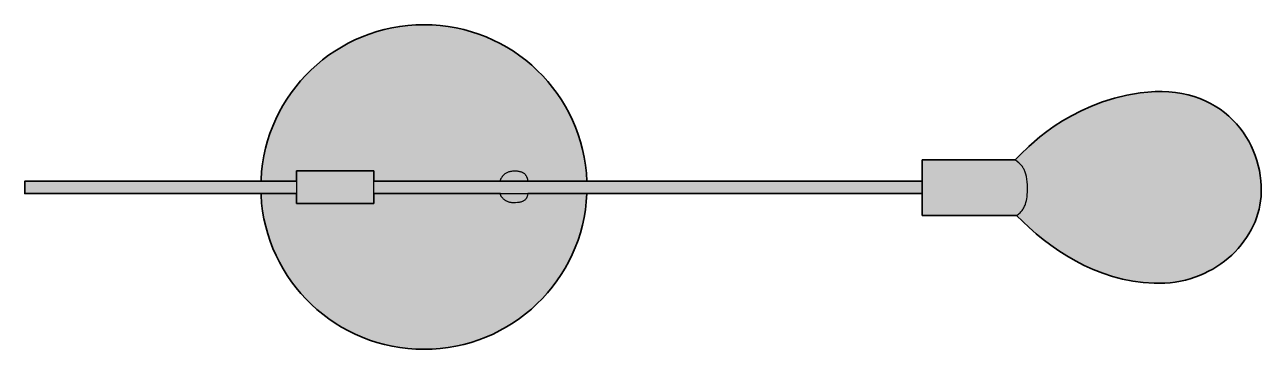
# Model space of a CAD drawing. Header units: millimetres. Extents: x 0 to 1041, y -686 to 473.
# Drawn here: x 416 to 1041, y -544 to -380 of the extents above; entities that cross this region are included whole.
import ezdxf

# ---------------------------------------------------------------- set-up
doc = ezdxf.new("R2010")
doc.units = ezdxf.units.MM
doc.layers.add('Blocks', color=7, linetype='Continuous')
doc.layers.add('Blocks$Fill', color=7, linetype='Continuous', true_color=0xffffff)
doc.layers.add('Blocks$Inner', color=7, linetype='Continuous', lineweight=25, true_color=0x007f00)
doc.layers.add('Blocks$Outline', color=7, linetype='Continuous', lineweight=35, true_color=0xff3f3f)

# ---------------------------------------------------------------- blocks, each defined once
blk = doc.blocks.new('MS021 Table Lamp Top')
at = {"layer": 'Blocks$Fill'}
blk.add_hatch(color=256, dxfattribs=at).paths.add_polyline_path([(500.56, 17.05), (503.15, 19.84), (507.31, 23.9), (513.01, 28.8), (516.43, 31.43), (520.22, 34.11), (524.38, 36.78), (528.92, 39.4), (533.81, 41.91), (539.07, 44.25), (544.68, 46.38), (550.66, 48.23), (556.98, 49.76), (563.65, 50.91), (567.46, 51.34), (571.16, 51.57), (574.74, 51.6), (578.2, 51.44), (581.55, 51.1), (584.78, 50.59), (587.89, 49.9), (590.88, 49.06), (593.74, 48.06), (596.49, 46.92), (599.12, 45.63), (601.62, 44.21), (604, 42.67), (606.25, 41.01), (608.38, 39.23), (610.38, 37.35), (612.26, 35.37), (614.01, 33.3), (615.63, 31.15), (617.12, 28.92), (618.49, 26.61), (619.72, 24.25), (620.82, 21.83), (621.79, 19.36), (622.63, 16.84), (623.33, 14.29), (623.91, 11.72), (624.34, 9.12), (624.64, 6.51), (624.81, 3.88), (624.84, 1.26), (624.73, -1.35), (624.52, -3.55), (624.18, -5.74), (623.72, -7.91), (623.15, -10.05), (622.47, -12.17), (621.67, -14.26), (620.76, -16.31), (619.75, -18.32), (618.63, -20.29), (617.41, -22.21), (616.1, -24.09), (614.68, -25.91), (613.18, -27.67), (611.59, -29.37), (609.91, -31.01), (608.15, -32.58), (606.3, -34.07), (604.38, -35.49), (602.38, -36.83), (600.3, -38.09), (598.16, -39.26), (595.95, -40.34), (593.67, -41.32), (591.33, -42.21), (588.93, -42.99), (586.48, -43.67), (583.97, -44.23), (581.41, -44.69), (578.8, -45.02), (576.15, -45.24), (573.45, -45.33), (570.72, -45.29), (565.23, -44.9), (559.89, -44.18), (554.69, -43.14), (549.63, -41.8), (544.72, -40.19), (539.96, -38.34), (535.35, -36.25), (530.9, -33.96), (526.6, -31.49), (522.47, -28.86), (518.49, -26.09), (514.69, -23.21), (511.05, -20.23), (507.58, -17.18), (501.18, -10.96), (453.56, -10.96), (453.56, -1.46), (453.56, 0), (284.04, 0), (283.77, -4.07), (283.31, -8.09), (282.66, -12.05), (281.81, -15.94), (280.79, -19.76), (279.59, -23.5), (278.21, -27.17), (276.67, -30.75), (274.96, -34.24), (273.1, -37.63), (271.08, -40.93), (268.91, -44.12), (266.6, -47.2), (264.15, -50.17), (261.57, -53.01), (258.85, -55.74), (256.01, -58.34), (253.06, -60.8), (249.98, -63.13), (246.8, -65.31), (243.51, -67.35), (240.12, -69.23), (236.63, -70.96), (233.05, -72.53), (229.39, -73.93), (225.64, -75.16), (221.82, -76.21), (217.92, -77.08), (213.96, -77.77), (209.93, -78.27), (205.85, -78.57), (201.72, -78.67), (197.61, -78.57), (193.55, -78.27), (189.55, -77.78), (185.61, -77.1), (181.73, -76.24), (177.93, -75.2), (174.2, -73.98), (170.55, -72.6), (166.99, -71.05), (163.52, -69.34), (160.14, -67.48), (156.87, -65.46), (153.69, -63.3), (150.63, -61), (147.68, -58.56), (144.84, -55.99), (142.13, -53.3), (139.55, -50.48), (137.1, -47.54), (134.78, -44.49), (132.61, -41.33), (130.59, -38.07), (128.71, -34.71), (126.99, -31.25), (125.44, -27.71), (124.04, -24.08), (122.82, -20.37), (121.77, -16.58), (120.9, -12.73), (120.22, -8.8), (119.72, -4.82), (119.42, -0.78), (119.39, 0), (114.84, 0), (60.89, 0), (50.33, 0), (0, 0), (0, 6.26), (50.33, 6.26), (60.89, 6.26), (114.84, 6.26), (119.37, 6.26), (119.4, 7.07), (119.69, 11.13), (120.16, 15.13), (120.83, 19.07), (121.68, 22.95), (122.72, 26.75), (123.93, 30.48), (125.31, 34.13), (126.86, 37.7), (128.57, 41.17), (130.44, 44.55), (132.46, 47.83), (134.63, 51.01), (136.94, 54.08), (139.39, 57.03), (141.98, 59.87), (144.69, 62.58), (147.53, 65.17), (150.48, 67.62), (153.55, 69.94), (156.73, 72.11), (160.02, 74.14), (163.4, 76.02), (166.88, 77.74), (170.46, 79.3), (174.11, 80.69), (177.85, 81.91), (181.67, 82.96), (185.55, 83.83), (189.5, 84.51), (193.52, 85.01), (197.59, 85.31), (201.72, 85.41), (205.87, 85.3), (209.96, 85), (214, 84.5), (217.98, 83.81), (221.89, 82.93), (225.72, 81.87), (229.48, 80.63), (233.16, 79.22), (236.75, 77.64), (240.24, 75.9), (243.64, 74.01), (246.94, 71.96), (250.13, 69.76), (253.21, 67.41), (256.17, 64.93), (259.02, 62.32), (261.73, 59.58), (264.32, 56.71), (266.77, 53.72), (269.08, 50.62), (271.24, 47.41), (273.25, 44.1), (275.11, 40.68), (276.81, 37.17), (278.35, 33.57), (279.71, 29.89), (280.9, 26.12), (281.91, 22.28), (282.73, 18.37), (283.37, 14.39), (283.81, 10.35), (284.06, 6.26), (453.56, 6.26), (453.56, 6.77), (453.56, 17.05)], flags=0)
at = {"layer": 'Blocks$Inner'}
for points in [[(254.38, 6.26), (284.06, 6.26), (283.81, 10.35), (283.37, 14.39), (282.73, 18.37), (281.91, 22.28), (280.9, 26.12), (279.71, 29.89), (278.35, 33.57), (276.81, 37.17), (275.11, 40.68), (273.25, 44.1), (271.24, 47.41), (269.08, 50.62), (266.77, 53.72), (264.32, 56.71), (261.73, 59.58), (259.02, 62.32), (256.17, 64.93), (253.21, 67.41), (250.13, 69.76), (246.94, 71.96), (243.64, 74.01), (240.24, 75.9), (236.75, 77.64), (233.16, 79.22), (229.48, 80.63), (225.72, 81.87), (221.89, 82.93), (217.98, 83.81), (214, 84.5), (209.96, 85), (205.87, 85.3), (201.72, 85.41), (197.59, 85.31), (193.52, 85.01), (189.5, 84.51), (185.55, 83.83), (181.67, 82.96), (177.85, 81.91), (174.11, 80.69), (170.46, 79.3), (166.88, 77.74), (163.4, 76.02), (160.02, 74.14), (156.73, 72.11), (153.55, 69.94), (150.48, 67.62), (147.53, 65.17), (144.69, 62.58), (141.98, 59.87), (139.39, 57.03), (136.94, 54.08), (134.63, 51.01), (132.46, 47.83), (130.44, 44.55), (128.57, 41.17), (126.86, 37.7), (125.31, 34.13), (123.93, 30.48), (122.72, 26.75), (121.68, 22.95), (120.83, 19.07), (120.16, 15.13), (119.69, 11.13), (119.4, 7.07), (119.37, 6.26), (124.37, 6.26), (137.25, 6.26), (137.25, 11.49), (176.42, 11.49), (176.42, 6.26), (240.23, 6.26)], [(501.18, -10.96), (507.58, -17.18), (511.05, -20.23), (514.69, -23.21), (518.49, -26.09), (522.47, -28.86), (526.6, -31.49), (530.9, -33.96), (535.35, -36.25), (539.96, -38.34), (544.72, -40.19), (549.63, -41.8), (554.69, -43.14), (559.89, -44.18), (565.23, -44.9), (570.72, -45.29), (573.45, -45.33), (576.15, -45.24), (578.8, -45.02), (581.41, -44.69), (583.97, -44.23), (586.48, -43.67), (588.93, -42.99), (591.33, -42.21), (593.67, -41.32), (595.95, -40.34), (598.16, -39.26), (600.3, -38.09), (602.38, -36.83), (604.38, -35.49), (606.3, -34.07), (608.15, -32.58), (609.91, -31.01), (611.59, -29.37), (613.18, -27.67), (614.68, -25.91), (616.1, -24.09), (617.41, -22.21), (618.63, -20.29), (619.75, -18.32), (620.76, -16.31), (621.67, -14.26), (622.47, -12.17), (623.15, -10.05), (623.72, -7.91), (624.18, -5.74), (624.52, -3.55), (624.73, -1.35), (624.84, 1.26), (624.81, 3.88), (624.64, 6.51), (624.34, 9.12), (623.91, 11.72), (623.33, 14.29), (622.63, 16.84), (621.79, 19.36), (620.82, 21.83), (619.72, 24.25), (618.49, 26.61), (617.12, 28.92), (615.63, 31.15), (614.01, 33.3), (612.26, 35.37), (610.38, 37.35), (608.38, 39.23), (606.25, 41.01), (604, 42.67), (601.62, 44.21), (599.12, 45.63), (596.49, 46.92), (593.74, 48.06), (590.88, 49.06), (587.89, 49.9), (584.78, 50.59), (581.55, 51.1), (578.2, 51.44), (574.74, 51.6), (571.16, 51.57), (567.46, 51.34), (563.65, 50.91), (556.98, 49.76), (550.66, 48.23), (544.68, 46.38), (539.07, 44.25), (533.81, 41.91), (528.92, 39.4), (524.38, 36.78), (520.22, 34.11), (516.43, 31.43), (513.01, 28.8), (507.31, 23.9), (503.15, 19.84), (500.56, 17.05)], [(137.25, 6.26), (124.37, 6.26), (119.37, 6.26), (114.84, 6.26), (60.89, 6.26), (50.33, 6.26), (0, 6.26), (0, 0), (50.33, 0), (60.89, 0), (114.84, 0), (119.39, 0), (124.37, 0), (137.25, 0)], [(114.84, 6.26), (119.37, 6.26), (119.4, 7.07)], [(176.42, 0), (240.34, 0), (254.26, 0), (284.04, 0), (453.56, 0), (453.56, 6.26), (284.06, 6.26), (254.38, 6.26), (240.23, 6.26), (176.42, 6.26)], [(119.42, -0.78), (119.39, 0), (114.84, 0)], [(240.34, 0), (176.42, 0), (176.42, -4.98), (137.25, -4.98), (137.25, 0), (124.37, 0), (119.39, 0), (119.42, -0.78), (119.72, -4.82), (120.22, -8.8), (120.9, -12.73), (121.77, -16.58), (122.82, -20.37), (124.04, -24.08), (125.44, -27.71), (126.99, -31.25), (128.71, -34.71), (130.59, -38.07), (132.61, -41.33), (134.78, -44.49), (137.1, -47.54), (139.55, -50.48), (142.13, -53.3), (144.84, -55.99), (147.68, -58.56), (150.63, -61), (153.69, -63.3), (156.87, -65.46), (160.14, -67.48), (163.52, -69.34), (166.99, -71.05), (170.55, -72.6), (174.2, -73.98), (177.93, -75.2), (181.73, -76.24), (185.61, -77.1), (189.55, -77.78), (193.55, -78.27), (197.61, -78.57), (201.72, -78.67), (205.85, -78.57), (209.93, -78.27), (213.96, -77.77), (217.92, -77.08), (221.82, -76.21), (225.64, -75.16), (229.39, -73.93), (233.05, -72.53), (236.63, -70.96), (240.12, -69.23), (243.51, -67.35), (246.8, -65.31), (249.98, -63.13), (253.06, -60.8), (256.01, -58.34), (258.85, -55.74), (261.57, -53.01), (264.15, -50.17), (266.6, -47.2), (268.91, -44.12), (271.08, -40.93), (273.1, -37.63), (274.96, -34.24), (276.67, -30.75), (278.21, -27.17), (279.59, -23.5), (280.79, -19.76), (281.81, -15.94), (282.66, -12.05), (283.31, -8.09), (283.77, -4.07), (284.04, 0), (254.26, 0)]]:
    blk.add_lwpolyline(points, dxfattribs=at)
for points in [[(453.56, 6.77), (453.56, -1.46), (453.56, -10.96), (501.18, -10.96), (501.66, -10.65), (502.11, -10.33), (502.54, -9.99), (502.94, -9.63), (503.31, -9.26), (503.66, -8.87), (503.98, -8.47), (504.28, -8.06), (504.56, -7.64), (504.81, -7.2), (505.05, -6.76), (505.26, -6.31), (505.46, -5.86), (505.63, -5.39), (505.93, -4.46), (506.17, -3.51), (506.36, -2.56), (506.5, -1.62), (506.59, -0.7), (506.69, 1.08), (506.72, 2.68), (506.68, 4.4), (506.58, 5.96), (506.42, 7.37), (506.2, 8.64), (505.92, 9.79), (505.76, 10.31), (505.59, 10.82), (505.41, 11.29), (505.22, 11.74), (505.01, 12.17), (504.8, 12.57), (504.58, 12.95), (504.35, 13.31), (504.11, 13.66), (503.87, 13.99), (503.62, 14.3), (503.36, 14.59), (502.83, 15.15), (502.27, 15.66), (501.71, 16.14), (500.56, 17.05), (453.56, 17.05)], [(137.25, 6.26), (137.25, 0), (137.25, -4.98), (176.42, -4.98), (176.42, 0), (176.42, 6.26), (176.42, 11.49), (137.25, 11.49)], [(240.23, 6.26), (254.38, 6.26), (254.14, 7.21), (254, 7.68), (253.83, 8.13), (253.74, 8.36), (253.64, 8.57), (253.53, 8.79), (253.41, 9), (253.28, 9.2), (253.14, 9.4), (252.98, 9.59), (252.81, 9.77), (252.63, 9.95), (252.43, 10.12), (252.21, 10.28), (251.98, 10.43), (251.73, 10.57), (251.45, 10.7), (251.16, 10.82), (250.85, 10.93), (250.51, 11.03), (250.15, 11.12), (249.76, 11.19), (249.36, 11.26), (248.92, 11.3), (248.46, 11.34), (247.45, 11.37), (246.93, 11.36), (246.43, 11.32), (245.96, 11.27), (245.51, 11.19), (245.08, 11.09), (244.67, 10.98), (244.29, 10.85), (243.92, 10.71), (243.58, 10.55), (243.25, 10.38), (242.95, 10.2), (242.67, 10), (242.4, 9.81), (242.15, 9.6), (241.92, 9.39), (241.71, 9.17), (241.51, 8.95), (241.33, 8.73), (241.17, 8.51), (241.02, 8.29), (240.88, 8.08), (240.76, 7.87), (240.65, 7.66), (240.56, 7.46), (240.48, 7.27), (240.41, 7.08), (240.35, 6.91), (240.31, 6.75), (240.27, 6.6), (240.25, 6.47), (240.23, 6.35), (240.23, 6.3)], [(240.34, 0), (254.26, 0), (254.05, -0.87), (253.93, -1.3), (253.86, -1.51), (253.78, -1.72), (253.69, -1.92), (253.59, -2.12), (253.48, -2.31), (253.36, -2.5), (253.23, -2.69), (253.08, -2.87), (252.92, -3.04), (252.74, -3.21), (252.55, -3.37), (252.34, -3.52), (252.11, -3.66), (251.85, -3.8), (251.58, -3.92), (251.29, -4.04), (250.97, -4.15), (250.62, -4.25), (250.26, -4.33), (249.86, -4.41), (249.44, -4.48), (248.99, -4.53), (247.99, -4.6), (246.87, -4.61), (246.52, -4.6), (246.18, -4.58), (245.84, -4.54), (245.51, -4.48), (245.19, -4.41), (244.87, -4.32), (244.56, -4.22), (244.26, -4.12), (243.97, -3.99), (243.69, -3.86), (243.41, -3.72), (243.15, -3.57), (242.9, -3.41), (242.65, -3.25), (242.42, -3.08), (242.19, -2.9), (241.98, -2.72), (241.78, -2.54), (241.59, -2.35), (241.41, -2.16), (241.25, -1.97), (241.1, -1.77), (240.96, -1.58), (240.83, -1.39), (240.72, -1.2), (240.62, -1.02), (240.54, -0.83), (240.47, -0.65), (240.41, -0.48), (240.39, -0.4), (240.37, -0.31), (240.36, -0.23), (240.35, -0.15), (240.34, -0.08)]]:
    blk.add_lwpolyline(points, close=True, dxfattribs=at)
at = {"layer": 'Blocks$Outline'}
for points in [[(119.4, 7.07), (119.69, 11.13), (120.16, 15.13), (120.83, 19.07), (121.68, 22.95), (122.72, 26.75), (123.93, 30.48), (125.31, 34.13), (126.86, 37.7), (128.57, 41.17), (130.44, 44.55), (132.46, 47.83), (134.63, 51.01), (136.94, 54.08), (139.39, 57.03), (141.98, 59.87), (144.69, 62.58), (147.53, 65.17), (150.48, 67.62), (153.55, 69.94), (156.73, 72.11), (160.02, 74.14), (163.4, 76.02), (166.88, 77.74), (170.46, 79.3), (174.11, 80.69), (177.85, 81.91), (181.67, 82.96), (185.55, 83.83), (189.5, 84.51), (193.52, 85.01), (197.59, 85.31), (201.72, 85.41), (205.87, 85.3), (209.96, 85), (214, 84.5), (217.98, 83.81), (221.89, 82.93), (225.72, 81.87), (229.48, 80.63), (233.16, 79.22), (236.75, 77.64), (240.24, 75.9), (243.64, 74.01), (246.94, 71.96), (250.13, 69.76), (253.21, 67.41), (256.17, 64.93), (259.02, 62.32), (261.73, 59.58), (264.32, 56.71), (266.77, 53.72), (269.08, 50.62), (271.24, 47.41), (273.25, 44.1), (275.11, 40.68), (276.81, 37.17), (278.35, 33.57), (279.71, 29.89), (280.9, 26.12), (281.91, 22.28), (282.73, 18.37), (283.37, 14.39), (283.81, 10.35), (284.06, 6.26)], [(500.56, 17.05), (503.15, 19.84), (507.31, 23.9), (513.01, 28.8), (516.43, 31.43), (520.22, 34.11), (524.38, 36.78), (528.92, 39.4), (533.81, 41.91), (539.07, 44.25), (544.68, 46.38), (550.66, 48.23), (556.98, 49.76), (563.65, 50.91), (567.46, 51.34), (571.16, 51.57), (574.74, 51.6), (578.2, 51.44), (581.55, 51.1), (584.78, 50.59), (587.89, 49.9), (590.88, 49.06), (593.74, 48.06), (596.49, 46.92), (599.12, 45.63), (601.62, 44.21), (604, 42.67), (606.25, 41.01), (608.38, 39.23), (610.38, 37.35), (612.26, 35.37), (614.01, 33.3), (615.63, 31.15), (617.12, 28.92), (618.49, 26.61), (619.72, 24.25), (620.82, 21.83), (621.79, 19.36), (622.63, 16.84), (623.33, 14.29), (623.91, 11.72), (624.34, 9.12), (624.64, 6.51), (624.81, 3.88), (624.84, 1.26), (624.73, -1.35), (624.52, -3.55), (624.18, -5.74), (623.72, -7.91), (623.15, -10.05), (622.47, -12.17), (621.67, -14.26), (620.76, -16.31), (619.75, -18.32), (618.63, -20.29), (617.41, -22.21), (616.1, -24.09), (614.68, -25.91), (613.18, -27.67), (611.59, -29.37), (609.91, -31.01), (608.15, -32.58), (606.3, -34.07), (604.38, -35.49), (602.38, -36.83), (600.3, -38.09), (598.16, -39.26), (595.95, -40.34), (593.67, -41.32), (591.33, -42.21), (588.93, -42.99), (586.48, -43.67), (583.97, -44.23), (581.41, -44.69), (578.8, -45.02), (576.15, -45.24), (573.45, -45.33), (570.72, -45.29), (565.23, -44.9), (559.89, -44.18), (554.69, -43.14), (549.63, -41.8), (544.72, -40.19), (539.96, -38.34), (535.35, -36.25), (530.9, -33.96), (526.6, -31.49), (522.47, -28.86), (518.49, -26.09), (514.69, -23.21), (511.05, -20.23), (507.58, -17.18), (501.18, -10.96)], [(453.56, 6.77), (453.56, 17.05), (500.56, 17.05)], [(50.33, 0), (0, 0), (0, 6.26), (50.33, 6.26)], [(50.33, 6.26), (60.89, 6.26)], [(60.89, 6.26), (114.84, 6.26)], [(114.84, 6.26), (119.37, 6.26)], [(119.37, 6.26), (119.4, 7.07)], [(284.06, 6.26), (453.56, 6.26)], [(453.56, 6.26), (453.56, 6.77)], [(60.89, 0), (50.33, 0)], [(114.84, 0), (60.89, 0)], [(119.39, 0), (114.84, 0)], [(119.42, -0.78), (119.39, 0)], [(284.04, 0), (283.77, -4.07), (283.31, -8.09), (282.66, -12.05), (281.81, -15.94), (280.79, -19.76), (279.59, -23.5), (278.21, -27.17), (276.67, -30.75), (274.96, -34.24), (273.1, -37.63), (271.08, -40.93), (268.91, -44.12), (266.6, -47.2), (264.15, -50.17), (261.57, -53.01), (258.85, -55.74), (256.01, -58.34), (253.06, -60.8), (249.98, -63.13), (246.8, -65.31), (243.51, -67.35), (240.12, -69.23), (236.63, -70.96), (233.05, -72.53), (229.39, -73.93), (225.64, -75.16), (221.82, -76.21), (217.92, -77.08), (213.96, -77.77), (209.93, -78.27), (205.85, -78.57), (201.72, -78.67), (197.61, -78.57), (193.55, -78.27), (189.55, -77.78), (185.61, -77.1), (181.73, -76.24), (177.93, -75.2), (174.2, -73.98), (170.55, -72.6), (166.99, -71.05), (163.52, -69.34), (160.14, -67.48), (156.87, -65.46), (153.69, -63.3), (150.63, -61), (147.68, -58.56), (144.84, -55.99), (142.13, -53.3), (139.55, -50.48), (137.1, -47.54), (134.78, -44.49), (132.61, -41.33), (130.59, -38.07), (128.71, -34.71), (126.99, -31.25), (125.44, -27.71), (124.04, -24.08), (122.82, -20.37), (121.77, -16.58), (120.9, -12.73), (120.22, -8.8), (119.72, -4.82), (119.42, -0.78)], [(453.56, 0), (284.04, 0)], [(453.56, -1.46), (453.56, 0)], [(501.18, -10.96), (453.56, -10.96), (453.56, -1.46)]]:
    blk.add_lwpolyline(points, dxfattribs=at)

msp = doc.modelspace()

# ---------------------------------------------------------------- block references
at = {"layer": 'Blocks'}
msp.add_blockref('MS021 Table Lamp Top', (415.95, -465.41), dxfattribs=at)

doc.saveas('drawing.dxf')
